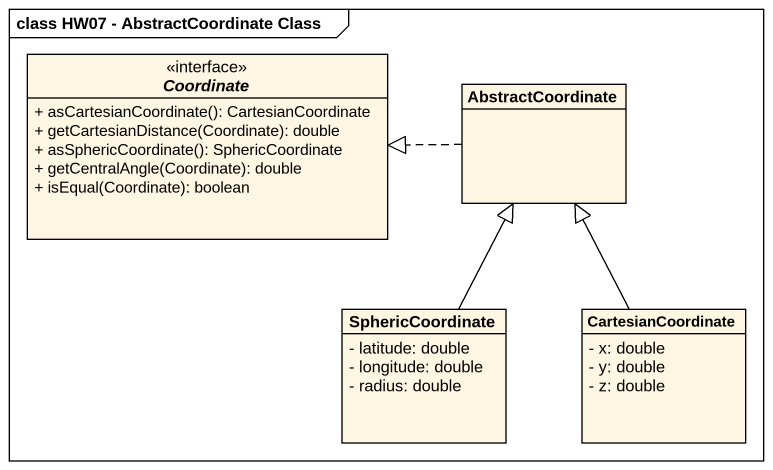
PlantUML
@startuml
mainframe class HW07 - AbstractCoordinate Class
hide circle
hide empty members
skinparam classAttributeIconSize 0
interface Coordinate {
  + asCartesianCoordinate(): CartesianCoordinate
  + getCartesianDistance(Coordinate): double
  + asSphericCoordinate(): SphericCoordinate
  + getCentralAngle(Coordinate): double
  + isEqual(Coordinate): boolean
}
class AbstractCoordinate
class SphericCoordinate {
  - latitude: double
  - longitude: double
  - radius: double
}
class CartesianCoordinate {
  - x: double
  - y: double
  - z: double
}
AbstractCoordinate .left.|> Coordinate
SphericCoordinate -up-|> AbstractCoordinate
CartesianCoordinate -up-|> AbstractCoordinate
@enduml
